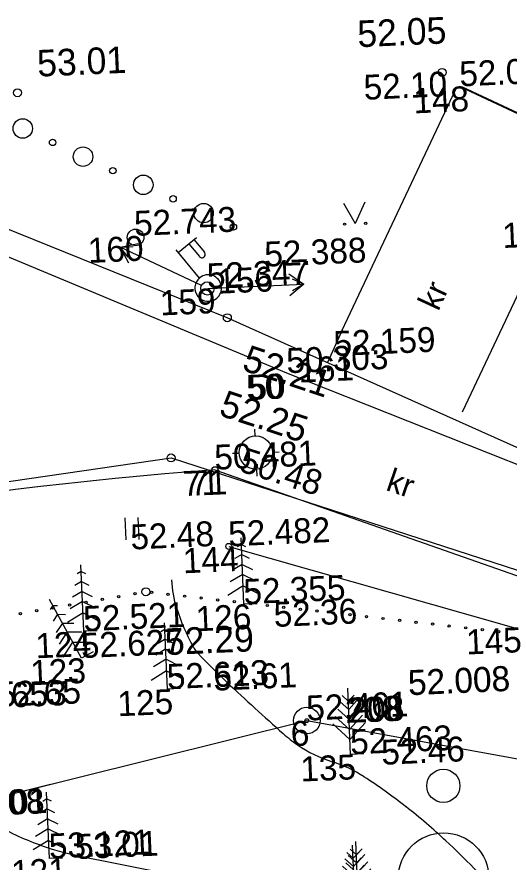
# Model space of a CAD drawing. Extents: x 642106 to 642351, y 6456946 to 6457148.
# Drawn here: x 642285.28 to 642300.1, y 6457122.05 to 6457147.5 of the extents above; entities that cross this region are included whole.
import ezdxf

# ---------------------------------------------------------------- set-up
doc = ezdxf.new("R2010")
doc.units = 0
for name, color, linetype in [('KRAAV', 7, 'Continuous'), ('Level 10', 7, 'Continuous'), ('Level 11', 7, 'Continuous'), ('Level 13', 7, 'Continuous'), ('Level 14', 7, 'Continuous'), ('Level 16', 7, 'Continuous'), ('Level 18', 7, 'Continuous'), ('Level 19', 7, 'Continuous'), ('Level 4', 7, 'Continuous'), ('Level 40', 7, 'Continuous'), ('Level 49', 7, 'Continuous'), ('Level 5', 7, 'Continuous'), ('Level 6', 7, 'Continuous'), ('Level 63', 7, 'Continuous'), ('Level 7', 7, 'Continuous'), ('PUUDPQQSAD', 7, 'Continuous'), ('VALGUSTUSPOST', 7, 'Continuous')]:
    doc.layers.add(name, color=color, linetype=linetype)

# ---------------------------------------------------------------- blocks, each defined once
blk = doc.blocks.new('KRIN13')
at = {"layer": 'Level 10'}
blk.add_circle((0, 0), 226.7, dxfattribs=at)
blk = doc.blocks.new('KMURU2')
at = {"layer": 'Level 6'}
for p in [(-318, 628), (318, 628), (0, 0), (0, 0)]:
    blk.add_line(p, (0, 0), dxfattribs=at)
for centre in [(-318, -8), (318, -8)]:
    blk.add_circle(centre, 34.5, dxfattribs=at)
blk = doc.blocks.new('KHEIN3')
at = {"layer": 'Level 6'}
for p, q in [((-210.89, 335.09), (-210.89, -326.54)), ((182.28, 335.09), (182.28, -326.54))]:
    blk.add_line(p, q, dxfattribs=at)
blk = doc.blocks.new('AAP2')
at = {"layer": 'Level 6'}
blk.add_circle((0, 0), 34.5, dxfattribs=at)
blk = doc.blocks.new('BH')
at = {"layer": 'Level 7'}
for centre, radius in [((0, 0), 293), ((990, 0), 95.9)]:
    blk.add_circle(centre, radius, dxfattribs=at)
blk = doc.blocks.new('PP3')
at = {"layer": 'Level 11'}
blk.add_circle((0, 0), 250, dxfattribs=at)
blk = doc.blocks.new('LP13')
at = {"layer": 'Level 11'}
for p, q in [((-10, 400), (-10, 1500)), ((-10, 1400), (700, 1400)), ((400, 1400), (400, 900)), ((600, 1400), (600, 900))]:
    blk.add_line(p, q, dxfattribs=at)
for centre, radius, start, end in [((500, 900), 100, 180, 0), ((0, 0), 400, 90, 270), ((0, 0), 400, 270, 90)]:
    blk.add_arc(centre, radius, start, end, dxfattribs=at)
blk = doc.blocks.new('KP3')
at = {"layer": 'Level 14'}
for p, q in [((-2, 501), (-2, 702)), ((-501, -1), (-697, -1)), ((497, -4), (705, -4)), ((1, -500), (1, -705))]:
    blk.add_line(p, q, dxfattribs=at)
blk.add_circle((0, 0), 500, dxfattribs=at)
blk = doc.blocks.new('WMNO10')
at = {"layer": 'VALGUSTUSPOST'}
blk.add_line((200, 0), (2900, -0.01), dxfattribs=at)
blk.add_lwpolyline([(2535.93, 176.12), (2900, -0.01), (2530.75, -176.23)], dxfattribs=at)
blk = doc.blocks.new('KMAND7')
at = {"layer": 'Level 11'}
for p, q in [((0, 1600), (-181.08, 1781.08)), ((0, 0), (0, 2000)), ((0, 1600), (181.08, 1781.08)), ((0, 1350), (-248.65, 1598.65)), ((0, 1350), (248.65, 1598.65)), ((0, 1050), (-329.73, 1379.73)), ((0, 1050), (329.73, 1379.73)), ((0, 750), (-410.81, 1160.81)), ((0, 750), (410.81, 1160.81)), ((0, 450), (-491.89, 941.89)), ((0, 450), (491.89, 941.89)), ((400, 0), (0, 0))]:
    blk.add_line(p, q, dxfattribs=at)
blk = doc.blocks.new('KKUUS7')
at = {"layer": 'PUUDPQQSAD'}
for p, q in [((0, 1800), (-125.94, 1730.03)), ((0, 0), (0, 2000)), ((0, 1800), (125.94, 1730.03)), ((0, 1500), (-211.95, 1382.25)), ((0, 1500), (211.95, 1382.25)), ((0, 1200), (-297.95, 1034.47)), ((0, 1200), (297.95, 1034.47)), ((0, 900), (-383.96, 686.69)), ((0, 900), (383.96, 686.69)), ((0, 550), (-475.29, 285.95)), ((0, 550), (475.29, 285.95)), ((400, 0), (0, 0))]:
    blk.add_line(p, q, dxfattribs=at)
blk = doc.blocks.new('KMNOL3')
at = {"layer": 'Level 11'}
for p, q in [((2461, 331), (2900, 0)), ((200, 0), (2900, 0)), ((2900, 0), (2461, -331))]:
    blk.add_line(p, q, dxfattribs=at)
blk.add_circle((0, 0), 200, dxfattribs=at)
blk = doc.blocks.new('MUMM')
at = {"layer": 'Level 18'}
blk.add_circle((0, 0), 90.9, dxfattribs=at)
blk = doc.blocks.new('WMNO11')
at = {"layer": 'KRAAV'}
blk.add_line((200, 0), (2899.99, 0), dxfattribs=at)
blk.add_lwpolyline([(2535.92, 176.13), (2899.99, 0), (2530.74, -176.23)], dxfattribs=at)
blk = doc.blocks.new('KMNOL4')
at = {"layer": 'Level 19'}
for p, q in [((200, 0), (2900, 0)), ((2554, 176), (2900, 0)), ((2900, 0), (2554, -187))]:
    blk.add_line(p, q, dxfattribs=at)
blk.add_circle((0, 0), 200, dxfattribs=at)
blk = doc.blocks.new('VBEK19')
at = {"layer": 'Level 13'}
for radius in [500, 71.4]:
    blk.add_circle((0, 0), radius, dxfattribs=at)
blk = doc.blocks.new('KMAN14')
at = {"layer": 'Level 14'}
for p, q in [((0, 1600), (-181.08, 1781.08)), ((0, 0), (0, 2000)), ((0, 1600), (181.08, 1781.08)), ((0, 1350), (-248.65, 1598.65)), ((0, 1350), (248.65, 1598.65)), ((0, 1050), (-329.73, 1379.73)), ((0, 1050), (329.73, 1379.73)), ((0, 750), (-410.81, 1160.81)), ((0, 750), (410.81, 1160.81)), ((0, 450), (-491.89, 941.89)), ((0, 450), (491.89, 941.89)), ((400, 0), (0, 0))]:
    blk.add_line(p, q, dxfattribs=at)

msp = doc.modelspace()

# ---------------------------------------------------------------- linework, layer by layer
at = {"layer": 'Level 16'}
for centre, radius, start, end in [((642293.265, 6457130.711), 3.335, 182.7645, 197.8801), ((642296.516, 6457131.76), 6.75, 197.8801, 208.4882), ((642291.447, 6457129.009), 0.983, 208.4883, 223.6038), ((642306.984, 6457143.807), 22.439, 223.6038, 226.7584), ((642345.471, 6457184.732), 78.619, 226.75841, 228.42198), ((642296.274, 6457129.277), 4.487, 228.422, 235.3898), ((642295.983, 6457128.855), 3.974, 235.3898, 252.3237), ((642293.57, 6457121.283), 3.974, 57.0593, 72.3237), ((642286.248, 6457109.984), 17.437, 51.9558, 57.0593), ((642285.82, 6457109.436), 18.133, 46.9512, 51.9558), ((642288.967, 6457130.846), 8.803, 243.023, 253.1136), ((642280.733, 6457103.99), 25.585, 41.7081, 46.9512), ((642288.533, 6457129.419), 7.312, 253.1136, 258.1112), ((642309.664, 6457229.79), 109.883, 258.11125, 259.40004)]:
    msp.add_arc(centre, radius, start, end, dxfattribs=at)
at = {"layer": 'Level 19'}
for p, q in [((642298.616, 6457145.407), (642304.776, 6457142.519)), ((642291.66, 6457131.556), (642300.233, 6457129.114))]:
    msp.add_line(p, q, dxfattribs=at)
at = {"layer": 'Level 4'}
for q in [(642312.783, 6457126.304), (642292.897, 6457133.283), (642312.783, 6457126.304)]:
    msp.add_line((642291.242, 6457133.864), q, dxfattribs=at)
for centre in [(642298.082, 6457145.829), (642285.3, 6457145.217), (642291.616, 6457138.44), (642289.921, 6457134.22), (642289.164, 6457130.189)]:
    msp.add_circle(centre, 0.12, dxfattribs=at)
msp.add_arc((642300.667, 6457009.208), 125.012, 94.3239, 105.37233, dxfattribs=at)
msp.add_arc((642300.667, 6457009.208), 125.012, 94.3239, 105.37233, dxfattribs=at)
msp.add_arc((642300.667, 6457009.208), 125.012, 94.3239, 105.37233, dxfattribs=at)
at = {"layer": 'Level 40'}
for p, q in [((642273.737, 6457121.275), (642294.009, 6457126.311)), ((642294.009, 6457126.311), (642302.235, 6457124.816))]:
    msp.add_line(p, q, dxfattribs=at)
at = {"layer": 'Level 49'}
msp.add_line((642297.07, 6457127.073), (642297.07, 6457127.073), dxfattribs=at)
at = {"layer": 'Level 5'}
for p, q in [((642295.071, 6457138.072), (642298.491, 6457145.322)), ((642298.69, 6457135.609), (642301.314, 6457141.162)), ((642295.071, 6457138.072), (642294.631, 6457137.09))]:
    msp.add_line(p, q, dxfattribs=at)
for points in [[(642322.839, 6457125.756), (642306.655, 6457131.708), (642291.616, 6457138.44), (642279.461, 6457143.347)], [(642266.225, 6457129.425), (642274.954, 6457132.043), (642289.921, 6457134.22), (642305.61, 6457129.136), (642321.891, 6457123.03)]]:
    msp.add_lwpolyline(points, dxfattribs=at)
at = {"layer": 'Level 6'}
for p, q in [((642293.408, 6457136.77), (642283.3, 6457140.987)), ((642293.408, 6457136.77), (642283.3, 6457140.987)), ((642312.962, 6457129.02), (642293.408, 6457136.77)), ((642312.962, 6457129.02), (642293.408, 6457136.77)), ((642291.242, 6457133.864), (642312.783, 6457126.304)), ((642291.242, 6457133.864), (642312.783, 6457126.304))]:
    msp.add_line(p, q, dxfattribs=at)
msp.add_circle((642298.118, 6457124.347), 0.501, dxfattribs=at)
msp.add_arc((642300.667, 6457009.208), 125.012, 94.3239, 105.37233, dxfattribs=at)
msp.add_arc((642300.667, 6457009.208), 125.012, 94.3239, 105.37233, dxfattribs=at)
at = {"layer": 'Level 63'}
msp.add_line((642304.794, 6457142.52), (642298.672, 6457145.4), dxfattribs=at)
at = {"layer": 'Level 7'}
msp.add_line((642273.737, 6457121.275), (642286.296, 6457124.395), dxfattribs=at)

# ---------------------------------------------------------------- block references
at = {"layer": 'Level 10', "xscale": 0.00600962946387277, "yscale": 0.00600962946387277, "rotation": 2.501003485659088}
msp.add_blockref('KRIN13', (642298.127, 6457121.57), dxfattribs=at)
at = {"layer": 'Level 11'}
for name, p, xscale, yscale, rotation in [('PP3', (642288.855, 6457140.862), 0.0010016049106454617, 0.0010016049106454613, 2.501003485659088), ('KMNOL3', (642291.017, 6457139.324), 0.0010016038786705322, 0.0010016038786705322, 154.60459242763883), ('LP13', (642291.04, 6457139.335), 0.0010016049106454615, 0.0010016049106454617, 39.612859642738805), ('KMNOL3', (642291.017, 6457139.324), 0.0010016049106454617, 0.0010016049106454613, 2.501003485659088), ('WMNO10', (642291.017, 6457139.324), 0.00010016049106454618, 0.00010016049106454615, 2.5010034856590875)]:
    msp.add_blockref(name, p, dxfattribs=dict(at, xscale=xscale, yscale=yscale, rotation=rotation))
at = {"layer": 'Level 13', "xscale": 0.0008012839285163694, "yscale": 0.0008012839285163692, "rotation": 2.5010034856590875}
msp.add_blockref('VBEK19', (642294.009, 6457126.311), dxfattribs=at)
at = {"layer": 'Level 14'}
for name, p, xscale, yscale, rotation in [('KP3', (642292.473, 6457134.381), 0.0010016049106454617, 0.0010016049106454613, 2.501003485659088), ('KKUUS7', (642292.117, 6457129.814), 0.0010016049106454617, 0.0010016049106454613, 2.501003485659088), ('KKUUS7', (642287.296, 6457129.001), 0.0010016049106454617, 0.0010016049106454613, 2.501003485659088), ('KKUUS7', (642287.222, 6457128.192), 0.0010016054036865022, 0.0010016054036865022, 28.44331842850745), ('KKUUS7', (642289.811, 6457127.257), 0.0010016049106454617, 0.0010016049106454613, 2.501003485659088), ('KMAND7', (642295.328, 6457125.291), 0.0010016049106454617, 0.0010016049106454613, 2.501003485659088), ('KKUUS7', (642286.259, 6457122.154), 0.0010016049106454617, 0.0010016049106454613, 2.501003485659088), ('KMAN14', (642295.574, 6457120.664), 0.0010016049106454617, 0.0010016049106454613, 2.501003485659088), ('KMAND7', (642295.469, 6457120.563), 0.0010016049106454617, 0.0010016049106454613, 2.501003485659088)]:
    msp.add_blockref(name, p, dxfattribs=dict(at, xscale=xscale, yscale=yscale, rotation=rotation))
at = {"layer": 'Level 18', "yscale": 0.0010016049106454613}
for p, xscale, rotation in [((642291.242, 6457133.864), 0.0010016049106454613, -17.5941965143409), ((642291.66, 6457131.556), 0.0010016049106454617, 92.50100348565908)]:
    msp.add_blockref('MUMM', p, dxfattribs=dict(at, xscale=xscale, rotation=rotation))
at = {"layer": 'Level 5'}
for name, xscale, yscale, rotation in [('KMNOL4', 0.0010016038786705322, 0.0010016038786705322, 154.60459242763883), ('KMNOL4', 0.0010016049106454617, 0.0010016049106454613, 2.501003485659088), ('WMNO11', 0.00010016049106454618, 0.00010016049106454615, 2.5010034856590875)]:
    msp.add_blockref(name, (642291.017, 6457139.324), dxfattribs=dict(at, xscale=xscale, yscale=yscale, rotation=rotation))
at = {"layer": 'Level 6'}
for name, p, xscale, yscale, rotation in [('KMURU2', (642295.463, 6457141.281), 0.0010016049106454617, 0.0010016049106454613, 2.501003485659088), ('KHEIN3', (642288.757, 6457132.086), 0.0010016049106454617, 0.0010016049106454613, 2.501003485659088), ('AAP2', (642288.347, 6457130.047), 0.0010016049106454615, 0.0010016049106454617, -170.14283558939894), ('AAP2', (642288.84, 6457130.133), 0.0010016049106454615, 0.0010016049106454617, -170.14283558939894), ('AAP2', (642289.335, 6457130.17), 0.0010016049106454617, 0.0010016049106454617, 173.57036012929586), ('AAP2', (642289.833, 6457130.114), 0.0010016049106454617, 0.0010016049106454617, 173.57036012929586), ('AAP2', (642290.33, 6457130.058), 0.0010016049106454617, 0.0010016049106454617, 173.57036012929586), ('AAP2', (642290.828, 6457130.002), 0.0010016049106454617, 0.0010016049106454617, 173.57036012929586), ('AAP2', (642286.867, 6457129.79), 0.0010016049106454615, 0.0010016049106454617, -170.14283558939894), ('AAP2', (642287.36, 6457129.876), 0.0010016049106454615, 0.0010016049106454617, -170.14283558939894), ('AAP2', (642287.853, 6457129.961), 0.0010016049106454615, 0.0010016049106454617, -170.14283558939894), ('AAP2', (642291.326, 6457129.945), 0.0010016049106454617, 0.0010016049106454617, 173.57036012929586), ('AAP2', (642291.823, 6457129.889), 0.0010016049106454617, 0.0010016049106454617, 173.57036012929586), ('AAP2', (642292.321, 6457129.833), 0.0010016049106454617, 0.0010016049106454617, 173.57036012929586), ('AAP2', (642292.819, 6457129.777), 0.0010016049106454617, 0.0010016049106454617, 173.57036012929586), ('AAP2', (642285.386, 6457129.533), 0.0010016049106454615, 0.0010016049106454617, -170.14283558939894), ('AAP2', (642285.88, 6457129.618), 0.0010016049106454615, 0.0010016049106454617, -170.14283558939894), ('AAP2', (642286.373, 6457129.704), 0.0010016049106454615, 0.0010016049106454617, -170.14283558939894), ('AAP2', (642293.316, 6457129.721), 0.0010016049106454617, 0.0010016049106454617, 173.57036012929586), ('AAP2', (642293.814, 6457129.665), 0.0010016049106454617, 0.0010016049106454617, 173.57036012929586), ('AAP2', (642294.312, 6457129.609), 0.0010016049106454617, 0.0010016049106454617, 173.57036012929586), ('AAP2', (642294.809, 6457129.553), 0.0010016049106454617, 0.0010016049106454617, 173.57036012929586), ('AAP2', (642295.307, 6457129.497), 0.0010016049106454617, 0.0010016049106454617, 173.57036012929586), ('AAP2', (642295.805, 6457129.441), 0.0010016049106454617, 0.0010016049106454617, 173.57036012929586), ('AAP2', (642296.302, 6457129.385), 0.0010016049106454617, 0.0010016049106454617, 173.57036012929586), ('AAP2', (642296.8, 6457129.329), 0.0010016049106454617, 0.0010016049106454617, 173.57036012929586), ('AAP2', (642297.298, 6457129.273), 0.0010016049106454617, 0.0010016049106454617, 173.57036012929586), ('AAP2', (642297.795, 6457129.216), 0.0010016049106454617, 0.0010016049106454617, 173.57036012929586), ('AAP2', (642298.293, 6457129.16), 0.0010016049106454617, 0.0010016049106454617, 173.57036012929586), ('AAP2', (642298.791, 6457129.104), 0.0010016049106454617, 0.0010016049106454617, 173.57036012929586), ('AAP2', (642299.288, 6457129.048), 0.0010016049106454617, 0.0010016049106454617, 173.57036012929586), ('AAP2', (642299.786, 6457128.992), 0.0010016049106454617, 0.0010016049106454617, 173.57036012929586)]:
    msp.add_blockref(name, p, dxfattribs=dict(at, xscale=xscale, yscale=yscale, rotation=rotation))
at = {"layer": 'Level 7', "xscale": 0.0010016049106454615, "yscale": 0.0010016049106454615, "rotation": -25.090481202281143}
for p in [(642285.458, 6457144.141), (642287.272, 6457143.292), (642289.086, 6457142.443), (642290.901, 6457141.593)]:
    msp.add_blockref('BH', p, dxfattribs=at)

# ---------------------------------------------------------------- texts
at = {"layer": 'Level 11'}
for s, height, p in [('208', 0.7512, (642295.286, 6457126.247)), ('6', 0.751, (642293.54, 6457125.539))]:
    msp.add_text(s, height=height, rotation=2.501, dxfattribs=at).set_placement(p)
at = {"layer": 'Level 18'}
for s, rotation, p in [('52.10', 2.501, (642295.736, 6457145.003)), ('50.48', 342.4058, (642291.929, 6457133.833)), ('52.48', 2.501, (642288.715, 6457131.461)), ('52.36', 2.501, (642293.028, 6457129.129)), ('52.61', 2.501, (642291.21, 6457127.21)), ('52.65', 2.501, (642284.712, 6457126.722)), ('52.46', 2.501, (642296.266, 6457124.979)), ('53.01', 2.501, (642283.694, 6457123.422)), ('53.01', 2.501, (642287.044, 6457122.138))]:
    msp.add_text(s, height=0.7512, rotation=rotation, dxfattribs=at).set_placement(p)
at = {"layer": 'Level 4'}
for s, rotation, p in [('52.05', 2.501, (642295.546, 6457146.587)), ('53.01', 2.501, (642285.908, 6457145.701)), ('52.21', 341.6037, (642292.021, 6457136.876)), ('52.25', 341.6037, (642291.327, 6457135.515)), ('52.29', 2.501, (642289.753, 6457128.283))]:
    msp.add_text(s, height=0.8013, rotation=rotation, dxfattribs=at).set_placement(p)
at = {"layer": 'Level 5'}
for s, height, rotation, p in [('148', 0.7512, 2.501, (642297.231, 6457144.594)), ('149', 0.7512, 2.501, (642299.908, 6457140.54)), ('160', 0.7512, 2.501, (642287.434, 6457140.091)), ('156', 0.7512, 2.501, (642291.332, 6457139.165)), ('kr', 0.7011, 65.2036, (642297.966, 6457138.616)), ('159', 0.7512, 2.501, (642289.602, 6457138.51)), ('161', 0.7512, 2.501, (642293.768, 6457136.489)), ('50', 0.7512, 2.501, (642292.199, 6457135.965)), ('50', 0.7512, 2.501, (642292.265, 6457135.968)), ('50', 0.7512, 2.501, (642292.265, 6457135.968)), ('71', 0.7512, 2.501, (642290.286, 6457133.07)), ('71', 0.7512, 2.501, (642290.513, 6457133.08)), ('71', 0.7512, 2.501, (642290.513, 6457133.08)), ('kr', 0.7011, 341.1132, (642296.357, 6457133.259)), ('144', 0.7512, 2.501, (642290.292, 6457130.745)), ('126', 0.7512, 2.501, (642290.678, 6457128.999)), ('145', 0.7512, 2.501, (642298.818, 6457128.3)), ('124', 0.7512, 2.501, (642285.857, 6457128.186)), ('123', 0.7512, 2.501, (642285.701, 6457127.374)), ('125', 0.7512, 2.501, (642288.325, 6457126.44)), ('208', 0.7512, 2.501, (642295.176, 6457126.238)), ('208', 0.7512, 2.501, (642295.283, 6457126.243)), ('208', 0.7512, 2.501, (642295.283, 6457126.243)), ('208', 0.7512, 2.501, (642295.286, 6457126.247)), ('6', 0.751, 2.501, (642293.54, 6457125.539)), ('135', 0.7512, 2.501, (642293.83, 6457124.474)), ('121', 0.7512, 2.501, (642285.127, 6457121.353))]:
    msp.add_text(s, height=height, rotation=rotation, dxfattribs=at).set_placement(p)
at = {"layer": 'Level 63'}
for s, p in [('52.095', (642298.616, 6457145.407)), ('52.743', (642288.825, 6457140.904)), ('52.388', (642292.747, 6457139.979)), ('52.347', (642291.017, 6457139.324)), ('52.159', (642294.828, 6457137.287)), ('50.303', (642293.408, 6457136.77)), ('50.303', (642293.408, 6457136.77)), ('50.303', (642293.408, 6457136.77)), ('50.481', (642291.242, 6457133.864)), ('50.481', (642291.242, 6457133.864)), ('50.481', (642291.242, 6457133.864)), ('52.482', (642291.66, 6457131.556)), ('52.355', (642292.117, 6457129.814)), ('52.521', (642287.296, 6457129.001)), ('52.627', (642287.222, 6457128.192)), ('52.613', (642289.811, 6457127.257)), ('52.008', (642297.07, 6457127.073)), ('52.008', (642297.07, 6457127.073)), ('52.008', (642297.07, 6457127.073)), ('52.008', (642297.074, 6457127.077)), ('52.008', (642297.074, 6457127.077)), ('52.653', (642283.727, 6457126.646)), ('52.461', (642294.009, 6457126.311)), ('52.461', (642294.009, 6457126.311)), ('52.463', (642295.328, 6457125.291)), ('53.008', (642283.058, 6457123.386)), ('53.121', (642286.259, 6457122.154))]:
    msp.add_text(s, height=0.7512, rotation=2.501, dxfattribs=at).set_placement(p)

doc.saveas('drawing.dxf')
